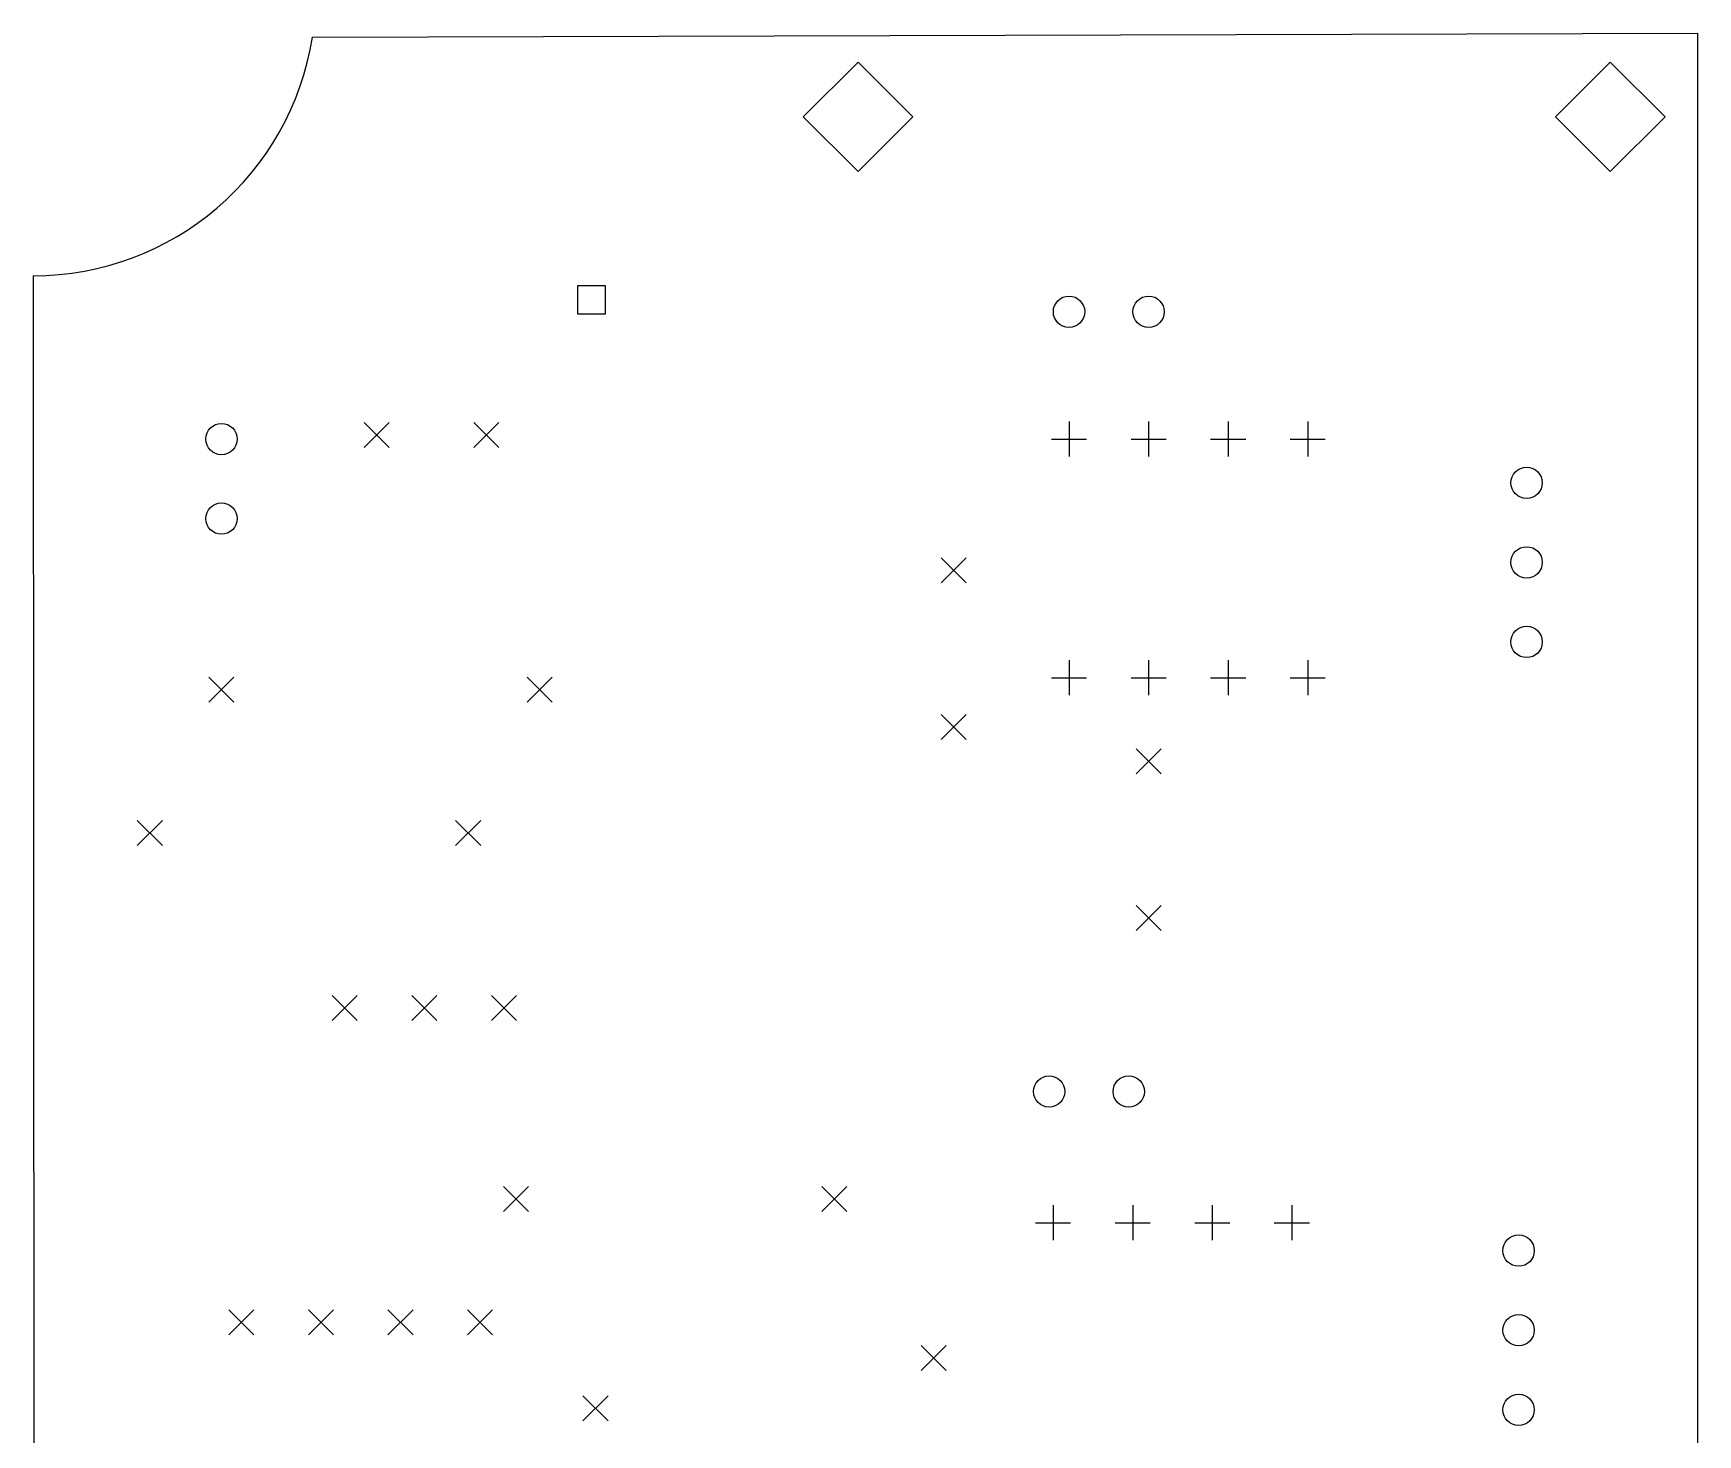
# Model space of a CAD drawing. Extents: x 150.4 to 222.4, y -152.3 to -63.2.
# Drawn here: x 153.9 to 207, y -108 to -63.2 of the extents above; entities that cross this region are included whole.
import ezdxf

# ---------------------------------------------------------------- set-up
doc = ezdxf.new("R2010")
doc.units = 0
doc.header["$MEASUREMENT"] = 0
doc.layers.add('BLACK', color=7, linetype='CONTINUOUS')

msp = doc.modelspace()

# ---------------------------------------------------------------- linework, layer by layer
at = {"layer": 'BLACK', "linetype": 'CONTINUOUS'}
for p, q in [((162.795, -63.37), (207.01, -63.246)), ((207.01, -116.586), (207.01, -63.246)), ((180.213, -64.163), (178.463, -65.913)), ((181.963, -65.913), (180.213, -64.163)), ((204.216, -64.163), (202.466, -65.913)), ((205.966, -65.913), (204.216, -64.163)), ((178.463, -65.913), (180.213, -67.663)), ((180.213, -67.663), (181.963, -65.913)), ((202.466, -65.913), (204.216, -67.663)), ((204.216, -67.663), (205.966, -65.913)), ((153.888, -70.988), (153.912, -120.38)), ((172.146, -71.313), (171.262, -71.313)), ((171.262, -71.313), (171.262, -72.197)), ((172.146, -72.197), (172.146, -71.313)), ((171.262, -72.197), (172.146, -72.197)), ((164.446, -75.673), (165.246, -76.473)), ((165.246, -75.673), (164.446, -76.473)), ((167.946, -75.673), (168.746, -76.473)), ((168.746, -75.673), (167.946, -76.473)), ((186.944, -75.641), (186.944, -76.759)), ((189.484, -75.641), (189.484, -76.759)), ((192.024, -75.641), (192.024, -76.759)), ((194.564, -75.641), (194.564, -76.759)), ((186.385, -76.2), (187.503, -76.2)), ((188.925, -76.2), (190.043, -76.2)), ((191.465, -76.2), (192.583, -76.2)), ((194.005, -76.2), (195.123, -76.2)), ((182.861, -79.991), (183.661, -80.791)), ((183.661, -79.991), (182.861, -80.791)), ((186.944, -83.261), (186.944, -84.379)), ((189.484, -83.261), (189.484, -84.379)), ((192.024, -83.261), (192.024, -84.379)), ((194.564, -83.261), (194.564, -84.379)), ((159.493, -83.801), (160.293, -84.601)), ((160.293, -83.801), (159.493, -84.601)), ((169.653, -83.801), (170.453, -84.601)), ((170.453, -83.801), (169.653, -84.601)), ((186.385, -83.82), (187.503, -83.82)), ((188.925, -83.82), (190.043, -83.82)), ((191.465, -83.82), (192.583, -83.82)), ((194.005, -83.82), (195.123, -83.82)), ((182.861, -84.991), (183.661, -85.791)), ((183.661, -84.991), (182.861, -85.791)), ((189.084, -86.087), (189.884, -86.887)), ((189.884, -86.087), (189.084, -86.887)), ((157.207, -88.373), (158.007, -89.173)), ((158.007, -88.373), (157.207, -89.173)), ((167.367, -88.373), (168.167, -89.173)), ((168.167, -88.373), (167.367, -89.173)), ((189.084, -91.087), (189.884, -91.887)), ((189.884, -91.087), (189.084, -91.887)), ((163.43, -93.961), (164.23, -94.761)), ((164.23, -93.961), (163.43, -94.761)), ((165.97, -93.961), (166.77, -94.761)), ((166.77, -93.961), (165.97, -94.761)), ((168.51, -93.961), (169.31, -94.761)), ((169.31, -93.961), (168.51, -94.761)), ((168.891, -100.057), (169.691, -100.857)), ((169.691, -100.057), (168.891, -100.857)), ((179.051, -100.057), (179.851, -100.857)), ((179.851, -100.057), (179.051, -100.857)), ((186.436, -100.66), (186.436, -101.778)), ((188.976, -100.66), (188.976, -101.778)), ((191.516, -100.66), (191.516, -101.778)), ((194.056, -100.66), (194.056, -101.778)), ((185.877, -101.219), (186.995, -101.219)), ((188.417, -101.219), (189.535, -101.219)), ((190.957, -101.219), (192.075, -101.219)), ((193.497, -101.219), (194.615, -101.219)), ((160.128, -103.994), (160.928, -104.794)), ((160.928, -103.994), (160.128, -104.794)), ((162.668, -103.994), (163.468, -104.794)), ((163.468, -103.994), (162.668, -104.794)), ((165.208, -103.994), (166.008, -104.794)), ((166.008, -103.994), (165.208, -104.794)), ((167.748, -103.994), (168.548, -104.794)), ((168.548, -103.994), (167.748, -104.794)), ((182.226, -105.137), (183.026, -105.937)), ((183.026, -105.137), (182.226, -105.937)), ((171.431, -106.741), (172.231, -107.541)), ((172.231, -106.741), (171.431, -107.541))]:
    msp.add_line(p, q, dxfattribs=at)
at = {"layer": 'BLACK'}
for centre in [(186.944, -72.136), (189.484, -72.136), (159.893, -76.2), (201.549, -77.597), (159.893, -78.74), (201.549, -80.137), (201.549, -82.677), (186.309, -97.028), (188.849, -97.028), (201.295, -102.108), (201.295, -104.648), (201.295, -107.188)]:
    msp.add_circle(centre, 0.5, dxfattribs=at)
msp.add_arc((153.888, -61.971), 9.017, -90, -8.9273, dxfattribs=at)

doc.saveas('drawing.dxf')
